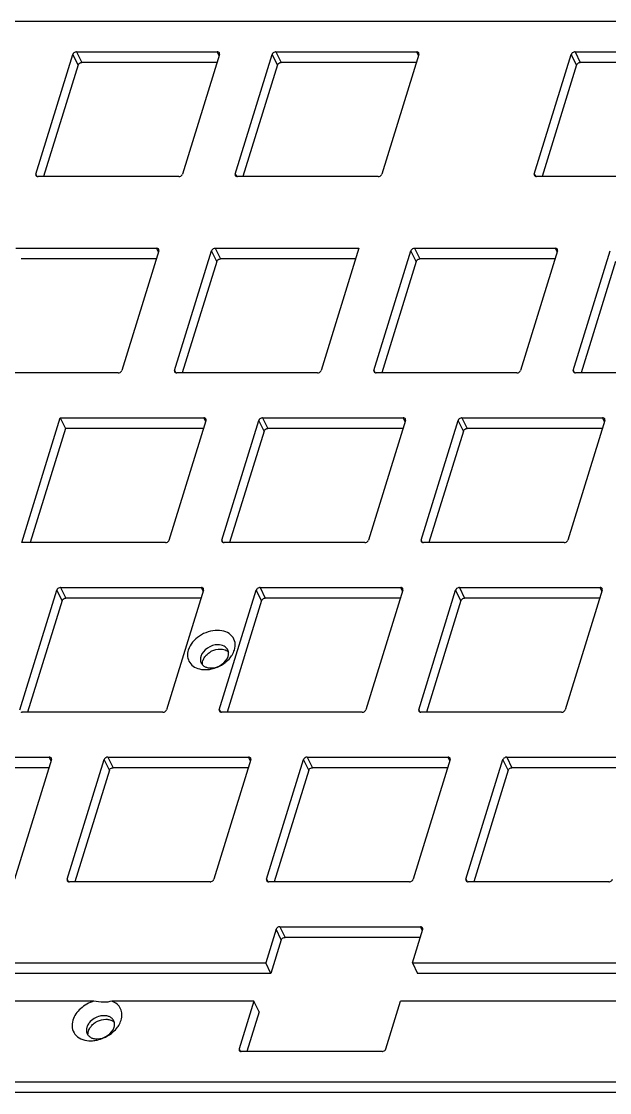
# Model space of a CAD drawing. Header units: inches. Extents: x -1111 to 11437, y -3682 to 971.
# Drawn here: x 11183.6 to 11235.3, y -3429.2 to -3335.2 of the extents above; entities that cross this region are included whole.
import ezdxf

# ---------------------------------------------------------------- set-up
doc = ezdxf.new("R2010")
doc.units = ezdxf.units.IN
doc.header["$LTSCALE"] = 1.21
doc.header["$MEASUREMENT"] = 0
doc.layers.get('0').update_dxf_attribs({"linetype": 'CONTINUOUS'})

msp = doc.modelspace()

# ---------------------------------------------------------------- linework, layer by layer
at = {"color": 7, "linetype": 'Continuous'}
for p, q in [((11434.763, -3335.186), (11118.285, -3335.186)), ((11184.894, -3348.581), (11188.14, -3338.077)), ((11188.597, -3339.009), (11188.14, -3338.077)), ((11188.465, -3337.857), (11188.923, -3338.79)), ((11188.465, -3337.857), (11200.817, -3337.857)), ((11201.007, -3338.077), (11197.761, -3348.581)), ((11200.975, -3338.18), (11200.817, -3337.857)), ((11202.394, -3348.581), (11205.64, -3338.077)), ((11206.097, -3339.009), (11205.64, -3338.077)), ((11205.966, -3337.857), (11206.423, -3338.79)), ((11205.966, -3337.857), (11218.317, -3337.857)), ((11218.507, -3338.077), (11215.261, -3348.581)), ((11218.475, -3338.18), (11218.317, -3337.857)), ((11228.644, -3348.581), (11231.89, -3338.077)), ((11232.348, -3339.009), (11231.89, -3338.077)), ((11232.216, -3337.857), (11232.673, -3338.79)), ((11232.216, -3337.857), (11244.567, -3337.857)), ((11188.597, -3339.009), (11185.572, -3348.8)), ((11200.787, -3338.79), (11188.923, -3338.79)), ((11206.097, -3339.009), (11203.072, -3348.8)), ((11218.287, -3338.79), (11206.423, -3338.79)), ((11232.348, -3339.009), (11229.322, -3348.8)), ((11244.537, -3338.79), (11232.673, -3338.79)), ((11184.894, -3348.581), (11184.989, -3348.775)), ((11197.435, -3348.8), (11185.084, -3348.8)), ((11202.394, -3348.581), (11202.489, -3348.775)), ((11214.935, -3348.8), (11202.584, -3348.8)), ((11228.644, -3348.581), (11228.74, -3348.775)), ((11241.186, -3348.8), (11228.834, -3348.8)), ((11183.139, -3355.093), (11195.491, -3355.093)), ((11195.681, -3355.312), (11192.435, -3365.817)), ((11195.649, -3355.416), (11195.491, -3355.093)), ((11197.068, -3365.817), (11200.314, -3355.312)), ((11200.771, -3356.245), (11200.314, -3355.312)), ((11200.639, -3355.093), (11201.097, -3356.025)), ((11200.639, -3355.093), (11213.249, -3355.093)), ((11213.249, -3355.093), (11209.935, -3365.817)), ((11214.568, -3365.817), (11217.814, -3355.312)), ((11218.271, -3356.245), (11217.814, -3355.312)), ((11218.139, -3355.093), (11218.597, -3356.025)), ((11218.139, -3355.093), (11230.491, -3355.093)), ((11230.681, -3355.312), (11227.435, -3365.817)), ((11230.649, -3355.416), (11230.491, -3355.093)), ((11232.068, -3365.817), (11235.314, -3355.312)), ((11195.46, -3356.025), (11183.597, -3356.025)), ((11200.771, -3356.245), (11197.745, -3366.036)), ((11212.961, -3356.025), (11201.097, -3356.025)), ((11218.271, -3356.245), (11215.246, -3366.036)), ((11230.461, -3356.025), (11218.597, -3356.025)), ((11235.772, -3356.245), (11232.746, -3366.036)), ((11197.068, -3365.817), (11197.163, -3366.011)), ((11214.568, -3365.817), (11214.663, -3366.011)), ((11232.068, -3365.817), (11232.163, -3366.011)), ((11192.109, -3366.036), (11179.758, -3366.036)), ((11209.609, -3366.036), (11197.258, -3366.036)), ((11227.109, -3366.036), (11214.758, -3366.036)), ((11244.609, -3366.036), (11232.258, -3366.036)), ((11183.65, -3380.919), (11187.032, -3369.976)), ((11187.032, -3369.976), (11187.49, -3370.909)), ((11187.032, -3369.976), (11199.641, -3369.976)), ((11196.585, -3380.7), (11199.832, -3370.196)), ((11199.8, -3370.299), (11199.641, -3369.976)), ((11201.218, -3380.7), (11204.464, -3370.196)), ((11204.922, -3371.128), (11204.464, -3370.196)), ((11204.79, -3369.976), (11205.248, -3370.909)), ((11204.79, -3369.976), (11217.142, -3369.976)), ((11217.332, -3370.196), (11214.086, -3380.7)), ((11217.3, -3370.299), (11217.142, -3369.976)), ((11218.719, -3380.7), (11221.965, -3370.196)), ((11222.422, -3371.128), (11221.965, -3370.196)), ((11222.29, -3369.976), (11222.748, -3370.909)), ((11222.29, -3369.976), (11234.642, -3369.976)), ((11234.832, -3370.196), (11231.586, -3380.7)), ((11234.8, -3370.299), (11234.642, -3369.976)), ((11187.49, -3370.909), (11184.396, -3380.919)), ((11199.611, -3370.909), (11187.49, -3370.909)), ((11204.922, -3371.128), (11201.896, -3380.919)), ((11217.111, -3370.909), (11205.248, -3370.909)), ((11222.422, -3371.128), (11219.396, -3380.919)), ((11234.611, -3370.909), (11222.748, -3370.909)), ((11201.218, -3380.7), (11201.314, -3380.895)), ((11218.719, -3380.7), (11218.814, -3380.895)), ((11196.26, -3380.919), (11183.65, -3380.919)), ((11213.76, -3380.919), (11201.408, -3380.919)), ((11231.26, -3380.919), (11218.909, -3380.919)), ((11183.494, -3395.583), (11186.74, -3385.079)), ((11187.198, -3386.011), (11186.74, -3385.079)), ((11187.066, -3384.859), (11187.523, -3385.792)), ((11187.066, -3384.859), (11199.417, -3384.859)), ((11199.607, -3385.079), (11196.361, -3395.583)), ((11199.575, -3385.182), (11199.417, -3384.859)), ((11200.994, -3395.583), (11204.24, -3385.079)), ((11204.698, -3386.011), (11204.24, -3385.079)), ((11204.566, -3384.859), (11205.023, -3385.792)), ((11204.566, -3384.859), (11216.917, -3384.859)), ((11217.107, -3385.079), (11213.861, -3395.583)), ((11217.076, -3385.182), (11216.917, -3384.859)), ((11218.494, -3395.583), (11221.74, -3385.079)), ((11222.198, -3386.011), (11221.74, -3385.079)), ((11222.066, -3384.859), (11222.524, -3385.792)), ((11222.066, -3384.859), (11234.418, -3384.859)), ((11234.608, -3385.079), (11231.362, -3395.583)), ((11234.576, -3385.182), (11234.418, -3384.859)), ((11187.198, -3386.011), (11184.172, -3395.803)), ((11199.387, -3385.792), (11187.523, -3385.792)), ((11204.698, -3386.011), (11201.672, -3395.803)), ((11216.887, -3385.792), (11205.023, -3385.792)), ((11222.198, -3386.011), (11219.172, -3395.803)), ((11234.387, -3385.792), (11222.524, -3385.792)), ((11196.036, -3395.803), (11183.684, -3395.803)), ((11200.994, -3395.583), (11201.09, -3395.778)), ((11213.536, -3395.803), (11201.184, -3395.803)), ((11218.494, -3395.583), (11218.59, -3395.778)), ((11231.036, -3395.803), (11218.684, -3395.803)), ((11173.716, -3399.743), (11186.068, -3399.743)), ((11186.258, -3399.962), (11183.012, -3410.466)), ((11186.226, -3400.065), (11186.068, -3399.743)), ((11187.645, -3410.466), (11190.891, -3399.962)), ((11191.348, -3400.894), (11190.891, -3399.962)), ((11191.217, -3399.743), (11191.674, -3400.675)), ((11191.217, -3399.743), (11203.568, -3399.743)), ((11203.758, -3399.962), (11200.512, -3410.466)), ((11203.726, -3400.065), (11203.568, -3399.743)), ((11205.145, -3410.466), (11208.391, -3399.962)), ((11208.849, -3400.894), (11208.391, -3399.962)), ((11208.717, -3399.743), (11209.174, -3400.675)), ((11208.717, -3399.743), (11221.068, -3399.743)), ((11221.258, -3399.962), (11218.012, -3410.466)), ((11221.226, -3400.065), (11221.068, -3399.743)), ((11222.645, -3410.466), (11225.891, -3399.962)), ((11226.349, -3400.894), (11225.891, -3399.962)), ((11226.217, -3399.743), (11226.674, -3400.675)), ((11226.217, -3399.743), (11238.568, -3399.743)), ((11186.038, -3400.675), (11174.174, -3400.675)), ((11191.348, -3400.894), (11188.323, -3410.686)), ((11203.538, -3400.675), (11191.674, -3400.675)), ((11208.849, -3400.894), (11205.823, -3410.686)), ((11221.038, -3400.675), (11209.174, -3400.675)), ((11226.349, -3400.894), (11223.323, -3410.686)), ((11238.538, -3400.675), (11226.674, -3400.675)), ((11187.645, -3410.466), (11187.74, -3410.661)), ((11200.186, -3410.686), (11187.835, -3410.686)), ((11205.145, -3410.466), (11205.24, -3410.661)), ((11217.687, -3410.686), (11205.335, -3410.686)), ((11222.645, -3410.466), (11222.741, -3410.661)), ((11235.187, -3410.686), (11222.835, -3410.686)), ((11206.305, -3414.626), (11206.763, -3415.558)), ((11206.305, -3414.626), (11218.656, -3414.626)), ((11218.815, -3414.948), (11218.656, -3414.626)), ((11205.979, -3414.845), (11205.07, -3417.787)), ((11206.437, -3415.778), (11205.979, -3414.845)), ((11218.626, -3415.558), (11206.763, -3415.558)), ((11217.938, -3417.787), (11218.847, -3414.845)), ((11206.437, -3415.778), (11205.528, -3418.719)), ((11168.767, -3417.787), (11205.07, -3417.787)), ((11205.528, -3418.719), (11205.07, -3417.787)), ((11217.938, -3417.787), (11218.395, -3418.719)), ((11217.938, -3417.787), (11254.241, -3417.787)), ((11205.528, -3418.719), (11169.224, -3418.719)), ((11254.699, -3418.719), (11218.395, -3418.719)), ((11189.987, -3421.155), (11167.726, -3421.155)), ((11204.029, -3421.155), (11191.563, -3421.155)), ((11204.029, -3421.155), (11202.733, -3425.35)), ((11204.487, -3422.087), (11204.029, -3421.155)), ((11215.6, -3425.35), (11216.897, -3421.155)), ((11253.2, -3421.155), (11216.897, -3421.155)), ((11204.487, -3422.087), (11203.411, -3425.569)), ((11202.733, -3425.35), (11202.829, -3425.544)), ((11215.275, -3425.569), (11202.923, -3425.569)), ((11089.528, -3428.246), (11406.005, -3428.246)), ((11406.463, -3429.178), (11089.985, -3429.178))]:
    msp.add_line(p, q, dxfattribs=at)
for centre, radius, start, end in [((11200.02, -3391.173), 0.686, 194.17779, 220.93074), ((11199.749, -3389.947), 2.119, 261.09539, 265.44702), ((11200.04, -3391.156), 0.712, 220.92419, 223.53991), ((11190.017, -3423.716), 0.691, 206.22121, 221.04871)]:
    msp.add_arc(centre, radius, start, end, dxfattribs=at)
for points, knots in [([(11188.465, -3337.857), (11188.43, -3337.857), (11188.297, -3337.879), (11188.169, -3337.981), (11188.14, -3338.077)], [0, 0, 0, 0, 0.25896, 1, 1, 1, 1]), ([(11201, -3337.953), (11200.986, -3337.923), (11200.929, -3337.87), (11200.855, -3337.857), (11200.817, -3337.857)], [0, 0, 0, 0, 0.463406, 1, 1, 1, 1]), ([(11205.966, -3337.857), (11205.931, -3337.857), (11205.797, -3337.879), (11205.67, -3337.981), (11205.64, -3338.077)], [0, 0, 0, 0, 0.25896, 1, 1, 1, 1]), ([(11218.501, -3337.953), (11218.486, -3337.923), (11218.429, -3337.87), (11218.356, -3337.857), (11218.317, -3337.857)], [0, 0, 0, 0, 0.463406, 1, 1, 1, 1]), ([(11232.216, -3337.857), (11232.181, -3337.857), (11232.047, -3337.879), (11231.92, -3337.981), (11231.89, -3338.077)], [0, 0, 0, 0, 0.25896, 1, 1, 1, 1]), ([(11188.597, -3339.009), (11188.607, -3338.979), (11188.675, -3338.859), (11188.819, -3338.79), (11188.923, -3338.79)], [0, 0, 0, 0, 0.234577, 1, 1, 1, 1]), ([(11206.097, -3339.009), (11206.107, -3338.979), (11206.175, -3338.859), (11206.319, -3338.79), (11206.423, -3338.79)], [0, 0, 0, 0, 0.234577, 1, 1, 1, 1]), ([(11232.348, -3339.009), (11232.357, -3338.979), (11232.425, -3338.859), (11232.57, -3338.79), (11232.673, -3338.79)], [0, 0, 0, 0, 0.234577, 1, 1, 1, 1]), ([(11197.435, -3348.8), (11197.47, -3348.8), (11197.604, -3348.778), (11197.731, -3348.677), (11197.761, -3348.581)], [0, 0, 0, 0, 0.25896, 1, 1, 1, 1]), ([(11214.935, -3348.8), (11214.97, -3348.8), (11215.104, -3348.778), (11215.231, -3348.677), (11215.261, -3348.581)], [0, 0, 0, 0, 0.25896, 1, 1, 1, 1]), ([(11195.674, -3355.189), (11195.66, -3355.159), (11195.603, -3355.106), (11195.529, -3355.093), (11195.491, -3355.093)], [0, 0, 0, 0, 0.463406, 1, 1, 1, 1]), ([(11200.639, -3355.093), (11200.604, -3355.093), (11200.471, -3355.115), (11200.343, -3355.217), (11200.314, -3355.312)], [0, 0, 0, 0, 0.25896, 1, 1, 1, 1]), ([(11218.139, -3355.093), (11218.104, -3355.093), (11217.971, -3355.115), (11217.843, -3355.217), (11217.814, -3355.312)], [0, 0, 0, 0, 0.25896, 1, 1, 1, 1]), ([(11230.675, -3355.189), (11230.66, -3355.159), (11230.603, -3355.106), (11230.529, -3355.093), (11230.491, -3355.093)], [0, 0, 0, 0, 0.463406, 1, 1, 1, 1]), ([(11200.771, -3356.245), (11200.781, -3356.214), (11200.849, -3356.095), (11200.993, -3356.025), (11201.097, -3356.025)], [0, 0, 0, 0, 0.234577, 1, 1, 1, 1]), ([(11218.271, -3356.245), (11218.281, -3356.214), (11218.349, -3356.095), (11218.493, -3356.025), (11218.597, -3356.025)], [0, 0, 0, 0, 0.234577, 1, 1, 1, 1]), ([(11192.109, -3366.036), (11192.144, -3366.036), (11192.277, -3366.014), (11192.405, -3365.913), (11192.435, -3365.817)], [0, 0, 0, 0, 0.25896, 1, 1, 1, 1]), ([(11209.609, -3366.036), (11209.644, -3366.036), (11209.777, -3366.014), (11209.905, -3365.913), (11209.935, -3365.817)], [0, 0, 0, 0, 0.25896, 1, 1, 1, 1]), ([(11227.109, -3366.036), (11227.144, -3366.036), (11227.278, -3366.014), (11227.405, -3365.913), (11227.435, -3365.817)], [0, 0, 0, 0, 0.25896, 1, 1, 1, 1]), ([(11199.825, -3370.072), (11199.81, -3370.042), (11199.754, -3369.989), (11199.68, -3369.976), (11199.641, -3369.976)], [0, 0, 0, 0, 0.463406, 1, 1, 1, 1]), ([(11204.79, -3369.976), (11204.755, -3369.976), (11204.622, -3369.998), (11204.494, -3370.1), (11204.464, -3370.196)], [0, 0, 0, 0, 0.25896, 1, 1, 1, 1]), ([(11217.325, -3370.072), (11217.311, -3370.042), (11217.254, -3369.989), (11217.18, -3369.976), (11217.142, -3369.976)], [0, 0, 0, 0, 0.463406, 1, 1, 1, 1]), ([(11222.29, -3369.976), (11222.255, -3369.976), (11222.122, -3369.998), (11221.994, -3370.1), (11221.965, -3370.196)], [0, 0, 0, 0, 0.25896, 1, 1, 1, 1]), ([(11234.825, -3370.072), (11234.811, -3370.042), (11234.754, -3369.989), (11234.68, -3369.976), (11234.642, -3369.976)], [0, 0, 0, 0, 0.463406, 1, 1, 1, 1]), ([(11204.922, -3371.128), (11204.931, -3371.098), (11205, -3370.978), (11205.144, -3370.909), (11205.248, -3370.909)], [0, 0, 0, 0, 0.234577, 1, 1, 1, 1]), ([(11222.422, -3371.128), (11222.432, -3371.098), (11222.5, -3370.978), (11222.644, -3370.909), (11222.748, -3370.909)], [0, 0, 0, 0, 0.234577, 1, 1, 1, 1]), ([(11196.26, -3380.919), (11196.295, -3380.919), (11196.428, -3380.897), (11196.556, -3380.796), (11196.585, -3380.7)], [0, 0, 0, 0, 0.25896, 1, 1, 1, 1]), ([(11213.76, -3380.919), (11213.795, -3380.919), (11213.928, -3380.897), (11214.056, -3380.796), (11214.086, -3380.7)], [0, 0, 0, 0, 0.25896, 1, 1, 1, 1]), ([(11231.26, -3380.919), (11231.295, -3380.919), (11231.428, -3380.897), (11231.556, -3380.796), (11231.586, -3380.7)], [0, 0, 0, 0, 0.25896, 1, 1, 1, 1]), ([(11187.066, -3384.859), (11187.031, -3384.859), (11186.897, -3384.881), (11186.77, -3384.983), (11186.74, -3385.079)], [0, 0, 0, 0, 0.25896, 1, 1, 1, 1]), ([(11199.601, -3384.955), (11199.586, -3384.926), (11199.529, -3384.873), (11199.456, -3384.859), (11199.417, -3384.859)], [0, 0, 0, 0, 0.463406, 1, 1, 1, 1]), ([(11204.566, -3384.859), (11204.531, -3384.859), (11204.398, -3384.881), (11204.27, -3384.983), (11204.24, -3385.079)], [0, 0, 0, 0, 0.25896, 1, 1, 1, 1]), ([(11217.101, -3384.955), (11217.086, -3384.926), (11217.03, -3384.873), (11216.956, -3384.859), (11216.917, -3384.859)], [0, 0, 0, 0, 0.463406, 1, 1, 1, 1]), ([(11222.066, -3384.859), (11222.031, -3384.859), (11221.898, -3384.881), (11221.77, -3384.983), (11221.74, -3385.079)], [0, 0, 0, 0, 0.25896, 1, 1, 1, 1]), ([(11234.601, -3384.955), (11234.587, -3384.926), (11234.53, -3384.873), (11234.456, -3384.859), (11234.418, -3384.859)], [0, 0, 0, 0, 0.463406, 1, 1, 1, 1]), ([(11187.198, -3386.011), (11187.207, -3385.981), (11187.275, -3385.861), (11187.42, -3385.792), (11187.523, -3385.792)], [0, 0, 0, 0, 0.234577, 1, 1, 1, 1]), ([(11204.698, -3386.011), (11204.707, -3385.981), (11204.775, -3385.861), (11204.92, -3385.792), (11205.023, -3385.792)], [0, 0, 0, 0, 0.234577, 1, 1, 1, 1]), ([(11222.198, -3386.011), (11222.207, -3385.981), (11222.275, -3385.861), (11222.42, -3385.792), (11222.524, -3385.792)], [0, 0, 0, 0, 0.234577, 1, 1, 1, 1]), ([(11202.323, -3390.343), (11202.389, -3390.132), (11202.436, -3389.687), (11202.143, -3389.073), (11201.553, -3388.692), (11200.802, -3388.577), (11199.99, -3388.717), (11199.012, -3389.186), (11198.424, -3389.847), (11198.271, -3390.343)], [0, 0, 0, 0, 0.11158, 0.216046, 0.327089, 0.453024, 0.592442, 0.737252, 1, 1, 1, 1]), ([(11200.886, -3389.884), (11200.558, -3389.884), (11199.921, -3390.093), (11199.465, -3390.609), (11199.374, -3390.902)], [0, 0, 0, 0, 0.516982, 1, 1, 1, 1]), ([(11200.131, -3390.555), (11200.201, -3390.508), (11200.486, -3390.344), (11200.82, -3390.258), (11201.065, -3390.257)], [0, 0, 0, 0, 0.256059, 1, 1, 1, 1]), ([(11201.739, -3390.33), (11201.671, -3390.191), (11201.408, -3389.944), (11201.065, -3389.884), (11200.886, -3389.884)], [0, 0, 0, 0, 0.463511, 1, 1, 1, 1]), ([(11201.065, -3390.257), (11201.211, -3390.256), (11201.492, -3390.297), (11201.734, -3390.454), (11201.82, -3390.551)], [0, 0, 0, 0, 0.531386, 1, 1, 1, 1]), ([(11198.271, -3390.343), (11198.212, -3390.531), (11198.163, -3390.924), (11198.366, -3391.483), (11198.821, -3391.883), (11199.213, -3392.007), (11199.421, -3392.04)], [0, 0, 0, 0, 0.25244, 0.487913, 0.730666, 1, 1, 1, 1]), ([(11199.374, -3390.902), (11199.363, -3390.939), (11199.328, -3391.082), (11199.329, -3391.236), (11199.356, -3391.341)], [0, 0, 0, 0, 0.262386, 1, 1, 1, 1]), ([(11199.557, -3391.275), (11199.568, -3391.241), (11199.62, -3391.101), (11199.7, -3390.972), (11199.77, -3390.883)], [0, 0, 0, 0, 0.238015, 1, 1, 1, 1]), ([(11199.77, -3390.883), (11199.795, -3390.852), (11199.902, -3390.729), (11200.029, -3390.624), (11200.131, -3390.555)], [0, 0, 0, 0, 0.243595, 1, 1, 1, 1]), ([(11200.257, -3391.921), (11200.585, -3391.921), (11201.223, -3391.711), (11201.678, -3391.195), (11201.769, -3390.902)], [0, 0, 0, 0, 0.516982, 1, 1, 1, 1]), ([(11201.507, -3391.45), (11201.557, -3391.412), (11201.744, -3391.257), (11201.912, -3391.078), (11202.019, -3390.932)], [0, 0, 0, 0, 0.256573, 1, 1, 1, 1]), ([(11201.769, -3390.902), (11201.779, -3390.87), (11201.811, -3390.743), (11201.815, -3390.608), (11201.798, -3390.513)], [0, 0, 0, 0, 0.260925, 1, 1, 1, 1]), ([(11202.019, -3390.932), (11202.053, -3390.885), (11202.178, -3390.702), (11202.275, -3390.499), (11202.323, -3390.343)], [0, 0, 0, 0, 0.261044, 1, 1, 1, 1]), ([(11199.524, -3391.646), (11199.544, -3391.667), (11199.632, -3391.749), (11199.738, -3391.81), (11199.823, -3391.843)], [0, 0, 0, 0, 0.241426, 1, 1, 1, 1]), ([(11199.58, -3392.059), (11199.625, -3392.062), (11199.806, -3392.071), (11199.989, -3392.059), (11200.125, -3392.04)], [0, 0, 0, 0, 0.243865, 1, 1, 1, 1]), ([(11199.823, -3391.843), (11199.856, -3391.856), (11199.996, -3391.903), (11200.145, -3391.921), (11200.257, -3391.921)], [0, 0, 0, 0, 0.239429, 1, 1, 1, 1]), ([(11200.125, -3392.04), (11200.186, -3392.031), (11200.433, -3391.987), (11200.675, -3391.909), (11200.849, -3391.835)], [0, 0, 0, 0, 0.245998, 1, 1, 1, 1]), ([(11196.036, -3395.803), (11196.071, -3395.803), (11196.204, -3395.781), (11196.332, -3395.679), (11196.361, -3395.583)], [0, 0, 0, 0, 0.25896, 1, 1, 1, 1]), ([(11213.536, -3395.803), (11213.571, -3395.803), (11213.704, -3395.781), (11213.832, -3395.679), (11213.861, -3395.583)], [0, 0, 0, 0, 0.25896, 1, 1, 1, 1]), ([(11231.036, -3395.803), (11231.071, -3395.803), (11231.204, -3395.781), (11231.332, -3395.679), (11231.362, -3395.583)], [0, 0, 0, 0, 0.25896, 1, 1, 1, 1]), ([(11186.251, -3399.839), (11186.237, -3399.809), (11186.18, -3399.756), (11186.106, -3399.743), (11186.068, -3399.743)], [0, 0, 0, 0, 0.463406, 1, 1, 1, 1]), ([(11191.217, -3399.743), (11191.182, -3399.743), (11191.048, -3399.765), (11190.92, -3399.866), (11190.891, -3399.962)], [0, 0, 0, 0, 0.25896, 1, 1, 1, 1]), ([(11203.752, -3399.839), (11203.737, -3399.809), (11203.68, -3399.756), (11203.607, -3399.743), (11203.568, -3399.743)], [0, 0, 0, 0, 0.463406, 1, 1, 1, 1]), ([(11208.717, -3399.743), (11208.682, -3399.743), (11208.548, -3399.765), (11208.421, -3399.866), (11208.391, -3399.962)], [0, 0, 0, 0, 0.25896, 1, 1, 1, 1]), ([(11221.252, -3399.839), (11221.237, -3399.809), (11221.18, -3399.756), (11221.107, -3399.743), (11221.068, -3399.743)], [0, 0, 0, 0, 0.463406, 1, 1, 1, 1]), ([(11226.217, -3399.743), (11226.182, -3399.743), (11226.049, -3399.765), (11225.921, -3399.866), (11225.891, -3399.962)], [0, 0, 0, 0, 0.25896, 1, 1, 1, 1]), ([(11191.348, -3400.894), (11191.358, -3400.864), (11191.426, -3400.744), (11191.57, -3400.675), (11191.674, -3400.675)], [0, 0, 0, 0, 0.234577, 1, 1, 1, 1]), ([(11208.849, -3400.894), (11208.858, -3400.864), (11208.926, -3400.744), (11209.071, -3400.675), (11209.174, -3400.675)], [0, 0, 0, 0, 0.234577, 1, 1, 1, 1]), ([(11226.349, -3400.894), (11226.358, -3400.864), (11226.426, -3400.744), (11226.571, -3400.675), (11226.674, -3400.675)], [0, 0, 0, 0, 0.234577, 1, 1, 1, 1]), ([(11200.186, -3410.686), (11200.221, -3410.686), (11200.355, -3410.664), (11200.482, -3410.562), (11200.512, -3410.466)], [0, 0, 0, 0, 0.25896, 1, 1, 1, 1]), ([(11217.687, -3410.686), (11217.722, -3410.686), (11217.855, -3410.664), (11217.983, -3410.562), (11218.012, -3410.466)], [0, 0, 0, 0, 0.25896, 1, 1, 1, 1]), ([(11235.187, -3410.686), (11235.222, -3410.686), (11235.355, -3410.664), (11235.483, -3410.562), (11235.512, -3410.466)], [0, 0, 0, 0, 0.25896, 1, 1, 1, 1]), ([(11206.305, -3414.626), (11206.27, -3414.626), (11206.137, -3414.648), (11206.009, -3414.75), (11205.979, -3414.845)], [0, 0, 0, 0, 0.25896, 1, 1, 1, 1]), ([(11218.84, -3414.722), (11218.825, -3414.692), (11218.769, -3414.639), (11218.695, -3414.626), (11218.656, -3414.626)], [0, 0, 0, 0, 0.463406, 1, 1, 1, 1]), ([(11206.437, -3415.778), (11206.446, -3415.747), (11206.514, -3415.627), (11206.659, -3415.558), (11206.763, -3415.558)], [0, 0, 0, 0, 0.234577, 1, 1, 1, 1]), ([(11189.987, -3421.155), (11189.559, -3421.287), (11188.789, -3421.712), (11188.26, -3422.441), (11188.14, -3422.828)], [0, 0, 0, 0, 0.525591, 1, 1, 1, 1]), ([(11191.563, -3421.155), (11191.325, -3421.223), (11190.791, -3421.295), (11190.262, -3421.216), (11189.987, -3421.155)], [0, 0, 0, 0, 0.46866, 1, 1, 1, 1]), ([(11192.377, -3422.827), (11192.429, -3422.658), (11192.482, -3422.31), (11192.358, -3421.802), (11192.035, -3421.391), (11191.729, -3421.218), (11191.563, -3421.155)], [0, 0, 0, 0, 0.258836, 0.50027, 0.741548, 1, 1, 1, 1]), ([(11188.14, -3422.828), (11188.075, -3423.038), (11188.025, -3423.478), (11188.288, -3424.096), (11188.841, -3424.506), (11189.299, -3424.608), (11189.541, -3424.624)], [0, 0, 0, 0, 0.24903, 0.48171, 0.72568, 1, 1, 1, 1]), ([(11189.578, -3423.059), (11189.554, -3423.09), (11189.466, -3423.209), (11189.399, -3423.344), (11189.366, -3423.449)], [0, 0, 0, 0, 0.262308, 1, 1, 1, 1]), ([(11190.878, -3422.431), (11190.757, -3422.431), (11190.269, -3422.493), (11189.807, -3422.771), (11189.578, -3423.059)], [0, 0, 0, 0, 0.247268, 1, 1, 1, 1]), ([(11189.732, -3423.368), (11189.757, -3423.337), (11189.864, -3423.214), (11189.99, -3423.108), (11190.092, -3423.04)], [0, 0, 0, 0, 0.243595, 1, 1, 1, 1]), ([(11190.092, -3423.04), (11190.162, -3422.992), (11190.448, -3422.829), (11190.781, -3422.742), (11191.026, -3422.741)], [0, 0, 0, 0, 0.256059, 1, 1, 1, 1]), ([(11191.313, -3422.508), (11191.28, -3422.495), (11191.14, -3422.449), (11190.991, -3422.431), (11190.878, -3422.431)], [0, 0, 0, 0, 0.239429, 1, 1, 1, 1]), ([(11191.026, -3422.741), (11191.065, -3422.741), (11191.212, -3422.747), (11191.359, -3422.778), (11191.461, -3422.817)], [0, 0, 0, 0, 0.261913, 1, 1, 1, 1]), ([(11191.731, -3422.876), (11191.69, -3422.794), (11191.571, -3422.641), (11191.403, -3422.544), (11191.313, -3422.508)], [0, 0, 0, 0, 0.483211, 1, 1, 1, 1]), ([(11191.461, -3422.817), (11191.492, -3422.83), (11191.611, -3422.883), (11191.718, -3422.963), (11191.781, -3423.035)], [0, 0, 0, 0, 0.261756, 1, 1, 1, 1]), ([(11191.761, -3423.449), (11191.771, -3423.416), (11191.803, -3423.289), (11191.807, -3423.154), (11191.79, -3423.059)], [0, 0, 0, 0, 0.260932, 1, 1, 1, 1]), ([(11192.059, -3423.443), (11192.095, -3423.395), (11192.225, -3423.203), (11192.327, -3422.991), (11192.377, -3422.827)], [0, 0, 0, 0, 0.26105, 1, 1, 1, 1]), ([(11189.366, -3423.449), (11189.356, -3423.482), (11189.324, -3423.609), (11189.32, -3423.743), (11189.337, -3423.839)], [0, 0, 0, 0, 0.26091, 1, 1, 1, 1]), ([(11189.519, -3423.76), (11189.529, -3423.726), (11189.581, -3423.586), (11189.661, -3423.457), (11189.732, -3423.368)], [0, 0, 0, 0, 0.238015, 1, 1, 1, 1]), ([(11190.249, -3424.467), (11190.577, -3424.467), (11191.215, -3424.258), (11191.671, -3423.742), (11191.761, -3423.449)], [0, 0, 0, 0, 0.516985, 1, 1, 1, 1]), ([(11191.524, -3423.985), (11191.576, -3423.945), (11191.772, -3423.783), (11191.947, -3423.595), (11192.059, -3423.443)], [0, 0, 0, 0, 0.256572, 1, 1, 1, 1]), ([(11189.495, -3424.17), (11189.516, -3424.194), (11189.608, -3424.286), (11189.723, -3424.354), (11189.815, -3424.39)], [0, 0, 0, 0, 0.241095, 1, 1, 1, 1]), ([(11189.541, -3424.624), (11189.585, -3424.627), (11189.764, -3424.633), (11189.944, -3424.621), (11190.079, -3424.602)], [0, 0, 0, 0, 0.244277, 1, 1, 1, 1]), ([(11189.815, -3424.39), (11189.848, -3424.403), (11189.988, -3424.449), (11190.137, -3424.467), (11190.249, -3424.467)], [0, 0, 0, 0, 0.239429, 1, 1, 1, 1]), ([(11190.079, -3424.602), (11190.143, -3424.592), (11190.401, -3424.546), (11190.654, -3424.465), (11190.836, -3424.387)], [0, 0, 0, 0, 0.246, 1, 1, 1, 1]), ([(11215.275, -3425.569), (11215.31, -3425.569), (11215.443, -3425.547), (11215.571, -3425.445), (11215.6, -3425.35)], [0, 0, 0, 0, 0.25896, 1, 1, 1, 1])]:
    msp.add_open_spline(points, degree=3, knots=knots, dxfattribs=at)
for points in [[(11201.007, -3338.077), (11201.019, -3338.037), (11201.019, -3337.99), (11201, -3337.953)], [(11218.507, -3338.077), (11218.519, -3338.037), (11218.519, -3337.99), (11218.501, -3337.953)], [(11184.894, -3348.581), (11184.881, -3348.62), (11184.882, -3348.667), (11184.9, -3348.704)], [(11184.9, -3348.704), (11184.913, -3348.73), (11184.934, -3348.752), (11184.958, -3348.767)], [(11184.958, -3348.767), (11184.995, -3348.79), (11185.04, -3348.8), (11185.084, -3348.8)], [(11202.394, -3348.581), (11202.382, -3348.62), (11202.382, -3348.667), (11202.4, -3348.704)], [(11202.4, -3348.704), (11202.413, -3348.73), (11202.434, -3348.752), (11202.458, -3348.767)], [(11202.458, -3348.767), (11202.495, -3348.79), (11202.541, -3348.8), (11202.584, -3348.8)], [(11228.644, -3348.581), (11228.632, -3348.62), (11228.632, -3348.667), (11228.651, -3348.704)], [(11228.651, -3348.704), (11228.663, -3348.73), (11228.684, -3348.752), (11228.708, -3348.767)], [(11228.708, -3348.767), (11228.745, -3348.79), (11228.791, -3348.8), (11228.834, -3348.8)], [(11195.681, -3355.312), (11195.693, -3355.273), (11195.692, -3355.226), (11195.674, -3355.189)], [(11230.681, -3355.312), (11230.693, -3355.273), (11230.693, -3355.226), (11230.675, -3355.189)], [(11197.068, -3365.817), (11197.055, -3365.856), (11197.056, -3365.903), (11197.074, -3365.94)], [(11214.568, -3365.817), (11214.556, -3365.856), (11214.556, -3365.903), (11214.574, -3365.94)], [(11232.068, -3365.817), (11232.056, -3365.856), (11232.056, -3365.903), (11232.074, -3365.94)], [(11197.074, -3365.94), (11197.087, -3365.966), (11197.108, -3365.988), (11197.132, -3366.003)], [(11197.132, -3366.003), (11197.169, -3366.026), (11197.214, -3366.036), (11197.258, -3366.036)], [(11214.574, -3365.94), (11214.587, -3365.966), (11214.608, -3365.988), (11214.632, -3366.003)], [(11214.632, -3366.003), (11214.669, -3366.026), (11214.714, -3366.036), (11214.758, -3366.036)], [(11232.074, -3365.94), (11232.087, -3365.966), (11232.108, -3365.988), (11232.132, -3366.003)], [(11232.132, -3366.003), (11232.169, -3366.026), (11232.215, -3366.036), (11232.258, -3366.036)], [(11199.832, -3370.196), (11199.844, -3370.156), (11199.843, -3370.109), (11199.825, -3370.072)], [(11217.332, -3370.196), (11217.344, -3370.156), (11217.343, -3370.109), (11217.325, -3370.072)], [(11234.832, -3370.196), (11234.844, -3370.156), (11234.843, -3370.109), (11234.825, -3370.072)], [(11201.218, -3380.7), (11201.206, -3380.739), (11201.207, -3380.786), (11201.225, -3380.823)], [(11201.225, -3380.823), (11201.237, -3380.849), (11201.259, -3380.871), (11201.283, -3380.886)], [(11201.283, -3380.886), (11201.319, -3380.909), (11201.365, -3380.919), (11201.408, -3380.919)], [(11218.719, -3380.7), (11218.706, -3380.739), (11218.707, -3380.786), (11218.725, -3380.823)], [(11218.725, -3380.823), (11218.738, -3380.849), (11218.759, -3380.871), (11218.783, -3380.886)], [(11218.783, -3380.886), (11218.82, -3380.909), (11218.865, -3380.919), (11218.909, -3380.919)], [(11199.607, -3385.079), (11199.619, -3385.039), (11199.619, -3384.992), (11199.601, -3384.955)], [(11217.107, -3385.079), (11217.12, -3385.039), (11217.119, -3384.992), (11217.101, -3384.955)], [(11234.608, -3385.079), (11234.62, -3385.039), (11234.619, -3384.992), (11234.601, -3384.955)], [(11201.798, -3390.513), (11201.787, -3390.449), (11201.767, -3390.387), (11201.739, -3390.33)], [(11199.525, -3391.644), (11199.517, -3391.593), (11199.515, -3391.541), (11199.518, -3391.489)], [(11199.518, -3391.489), (11199.522, -3391.417), (11199.536, -3391.344), (11199.557, -3391.275)], [(11200.849, -3391.835), (11201.083, -3391.735), (11201.306, -3391.606), (11201.507, -3391.45)], [(11183.558, -3395.77), (11183.595, -3395.793), (11183.641, -3395.803), (11183.684, -3395.803)], [(11200.994, -3395.583), (11200.982, -3395.623), (11200.983, -3395.67), (11201.001, -3395.707)], [(11201.001, -3395.707), (11201.013, -3395.732), (11201.034, -3395.754), (11201.058, -3395.77)], [(11201.058, -3395.77), (11201.095, -3395.793), (11201.141, -3395.803), (11201.184, -3395.803)], [(11218.494, -3395.583), (11218.482, -3395.623), (11218.483, -3395.67), (11218.501, -3395.707)], [(11218.501, -3395.707), (11218.513, -3395.732), (11218.534, -3395.754), (11218.559, -3395.77)], [(11218.559, -3395.77), (11218.595, -3395.793), (11218.641, -3395.803), (11218.684, -3395.803)], [(11186.258, -3399.962), (11186.27, -3399.923), (11186.27, -3399.876), (11186.251, -3399.839)], [(11203.758, -3399.962), (11203.77, -3399.923), (11203.77, -3399.876), (11203.752, -3399.839)], [(11221.258, -3399.962), (11221.27, -3399.923), (11221.27, -3399.876), (11221.252, -3399.839)], [(11187.645, -3410.466), (11187.633, -3410.506), (11187.633, -3410.553), (11187.651, -3410.59)], [(11187.651, -3410.59), (11187.664, -3410.615), (11187.685, -3410.638), (11187.709, -3410.653)], [(11187.709, -3410.653), (11187.746, -3410.676), (11187.792, -3410.686), (11187.835, -3410.686)], [(11205.145, -3410.466), (11205.133, -3410.506), (11205.133, -3410.553), (11205.151, -3410.59)], [(11205.151, -3410.59), (11205.164, -3410.615), (11205.185, -3410.638), (11205.209, -3410.653)], [(11205.209, -3410.653), (11205.246, -3410.676), (11205.292, -3410.686), (11205.335, -3410.686)], [(11222.645, -3410.466), (11222.633, -3410.506), (11222.634, -3410.553), (11222.652, -3410.59)], [(11222.652, -3410.59), (11222.664, -3410.615), (11222.685, -3410.638), (11222.709, -3410.653)], [(11222.709, -3410.653), (11222.746, -3410.676), (11222.792, -3410.686), (11222.835, -3410.686)], [(11218.847, -3414.845), (11218.859, -3414.806), (11218.858, -3414.759), (11218.84, -3414.722)], [(11191.79, -3423.059), (11191.779, -3422.996), (11191.759, -3422.934), (11191.731, -3422.876)], [(11189.337, -3423.839), (11189.348, -3423.902), (11189.368, -3423.964), (11189.397, -3424.022)], [(11189.478, -3424.034), (11189.477, -3423.941), (11189.492, -3423.848), (11189.519, -3423.76)], [(11190.836, -3424.387), (11191.08, -3424.283), (11191.314, -3424.147), (11191.524, -3423.985)], [(11202.733, -3425.35), (11202.721, -3425.389), (11202.722, -3425.436), (11202.74, -3425.473)], [(11202.74, -3425.473), (11202.752, -3425.499), (11202.773, -3425.521), (11202.798, -3425.536)], [(11202.798, -3425.536), (11202.834, -3425.559), (11202.88, -3425.569), (11202.923, -3425.569)]]:
    msp.add_open_spline(points, degree=3, dxfattribs=at)

doc.saveas('drawing.dxf')
